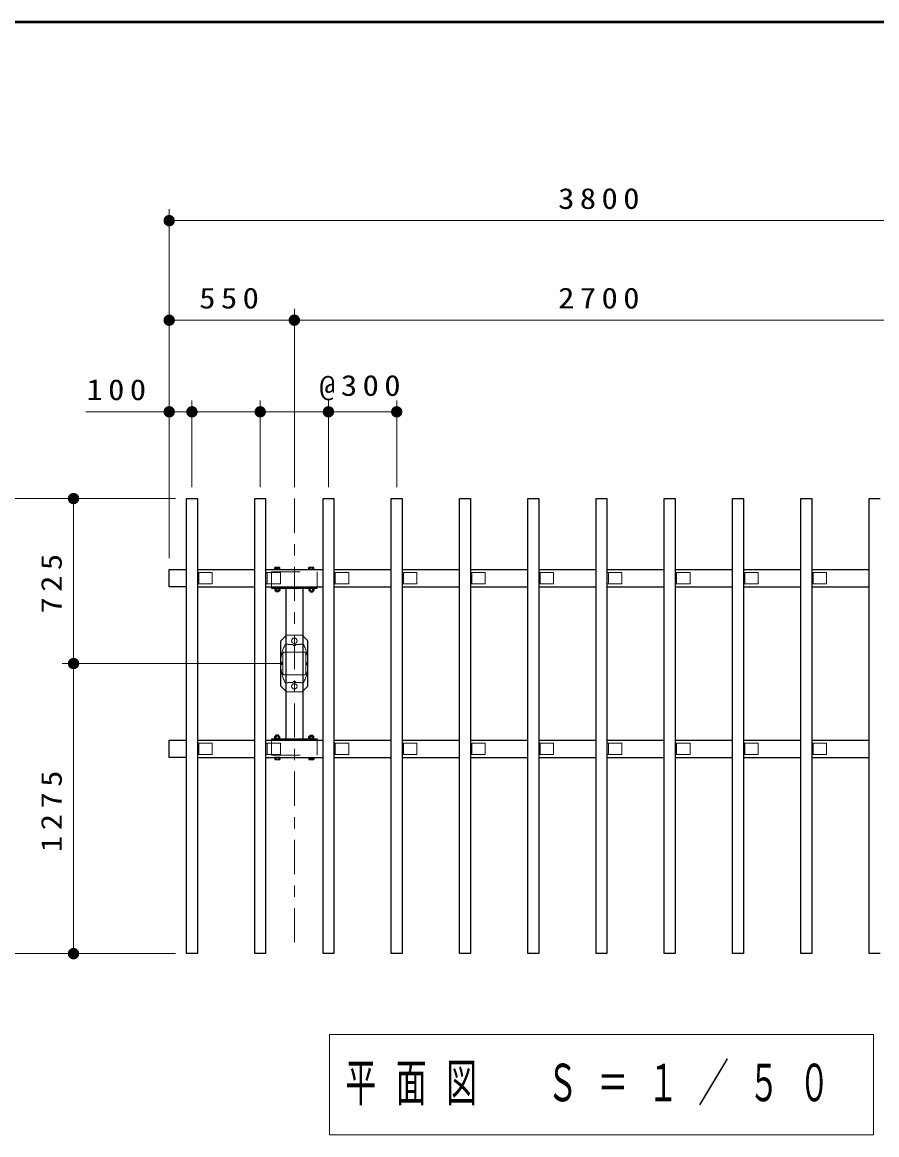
# Model space of a CAD drawing. Units: millimetres on the paper, with parts at other scales. Extents: x -385 to 0, y 0 to 267.
# Drawn here: x -322.1 to -247, y 169.2 to 267 of the extents above; entities that cross this region are included whole.
import ezdxf

# ---------------------------------------------------------------- set-up
doc = ezdxf.new("R2010")
doc.units = ezdxf.units.MM
doc.linetypes.add('USER1', pattern=[4.5, 2.5, -2])
doc.linetypes.add('USER2', pattern=[6, 3, -1, 1, -1])
doc.layers.add('LY_1', color=7, linetype='Continuous', lineweight=25)
doc.layers.add('LY_2', color=7, linetype='Continuous', lineweight=13)
doc.styles.add('ＭＳ ゴシック', font='')
doc.styles.get('ＭＳ ゴシック').set_extended_font_data('MS Gothic')

# ---------------------------------------------------------------- blocks, each defined once
blk = doc.blocks.new('filled_dot')
at = {"color": 0, "linetype": 'Continuous', "lineweight": -2, "const_width": 1.25}
blk.add_lwpolyline([(-0.625, 0, 1), (0.625, 0, 1)], format="xyb", close=True, dxfattribs=at)

msp = doc.modelspace()

# ---------------------------------------------------------------- linework, layer by layer
at = {"layer": 'LY_1', "lineweight": 13}
for p, q in [((-309.179, 219.89), (-309.179, 250.563)), ((-309.179, 249.563), (-233.179, 249.563)), ((-298.179, 226.14), (-298.179, 241.813)), ((-309.179, 240.813), (-298.179, 240.813)), ((-298.179, 240.813), (-244.179, 240.813)), ((-309.179, 219.89), (-309.179, 233.762)), ((-307.179, 226.14), (-307.179, 233.762)), ((-301.179, 226.14), (-301.179, 233.762)), ((-301.179, 226.14), (-301.179, 233.762)), ((-295.179, 226.14), (-295.179, 233.762)), ((-289.179, 226.14), (-289.179, 233.762)), ((-316.511, 232.762), (-307.179, 232.762)), ((-307.179, 232.762), (-301.179, 232.762)), ((-301.179, 232.762), (-295.179, 232.762)), ((-295.179, 232.762), (-289.179, 232.762)), ((-308.619, 225.14), (-328.587, 225.14)), ((-317.587, 210.64), (-317.587, 225.14)), ((-306.699, 218.64), (-305.399, 218.64)), ((-306.579, 218.64), (-306.579, 217.64)), ((-305.399, 218.64), (-305.399, 217.64)), ((-300.699, 218.64), (-299.399, 218.64)), ((-300.579, 218.64), (-300.579, 217.64)), ((-299.399, 218.64), (-299.399, 217.64)), ((-294.699, 218.64), (-293.399, 218.64)), ((-294.579, 218.64), (-294.579, 217.64)), ((-293.399, 218.64), (-293.399, 217.64)), ((-288.699, 218.64), (-287.399, 218.64)), ((-288.579, 218.64), (-288.579, 217.64)), ((-287.399, 218.64), (-287.399, 217.64)), ((-282.699, 218.64), (-281.399, 218.64)), ((-282.579, 218.64), (-282.579, 217.64)), ((-281.399, 218.64), (-281.399, 217.64)), ((-276.699, 218.64), (-275.399, 218.64)), ((-276.579, 218.64), (-276.579, 217.64)), ((-275.399, 218.64), (-275.399, 217.64)), ((-270.699, 218.64), (-269.399, 218.64)), ((-270.579, 218.64), (-270.579, 217.64)), ((-269.399, 218.64), (-269.399, 217.64)), ((-264.699, 218.64), (-263.399, 218.64)), ((-264.579, 218.64), (-264.579, 217.64)), ((-263.399, 218.64), (-263.399, 217.64)), ((-258.699, 218.64), (-257.399, 218.64)), ((-258.579, 218.64), (-258.579, 217.64)), ((-257.399, 218.64), (-257.399, 217.64)), ((-252.699, 218.64), (-251.399, 218.64)), ((-252.579, 218.64), (-252.579, 217.64)), ((-251.399, 218.64), (-251.399, 217.64)), ((-306.699, 217.64), (-305.399, 217.64)), ((-300.699, 217.64), (-299.399, 217.64)), ((-294.699, 217.64), (-293.399, 217.64)), ((-288.699, 217.64), (-287.399, 217.64)), ((-282.699, 217.64), (-281.399, 217.64)), ((-276.699, 217.64), (-275.399, 217.64)), ((-270.699, 217.64), (-269.399, 217.64)), ((-264.699, 217.64), (-263.399, 217.64)), ((-258.699, 217.64), (-257.399, 217.64)), ((-252.699, 217.64), (-251.399, 217.64)), ((-299.179, 210.64), (-318.587, 210.64)), ((-317.587, 185.14), (-317.587, 210.64)), ((-306.699, 203.64), (-305.399, 203.64)), ((-306.579, 203.64), (-306.579, 202.64)), ((-305.399, 203.64), (-305.399, 202.64)), ((-300.699, 203.64), (-299.399, 203.64)), ((-300.579, 203.64), (-300.579, 202.64)), ((-299.399, 203.64), (-299.399, 202.64)), ((-294.699, 203.64), (-293.399, 203.64)), ((-294.579, 203.64), (-294.579, 202.64)), ((-293.399, 203.64), (-293.399, 202.64)), ((-288.699, 203.64), (-287.399, 203.64)), ((-288.579, 203.64), (-288.579, 202.64)), ((-287.399, 203.64), (-287.399, 202.64)), ((-282.699, 203.64), (-281.399, 203.64)), ((-282.579, 203.64), (-282.579, 202.64)), ((-281.399, 203.64), (-281.399, 202.64)), ((-276.699, 203.64), (-275.399, 203.64)), ((-276.579, 203.64), (-276.579, 202.64)), ((-275.399, 203.64), (-275.399, 202.64)), ((-270.699, 203.64), (-269.399, 203.64)), ((-270.579, 203.64), (-270.579, 202.64)), ((-269.399, 203.64), (-269.399, 202.64)), ((-264.699, 203.64), (-263.399, 203.64)), ((-264.579, 203.64), (-264.579, 202.64)), ((-263.399, 203.64), (-263.399, 202.64)), ((-258.699, 203.64), (-257.399, 203.64)), ((-258.579, 203.64), (-258.579, 202.64)), ((-257.399, 203.64), (-257.399, 202.64)), ((-252.699, 203.64), (-251.399, 203.64)), ((-252.579, 203.64), (-252.579, 202.64)), ((-251.399, 203.64), (-251.399, 202.64)), ((-306.699, 202.64), (-305.399, 202.64)), ((-300.699, 202.64), (-299.399, 202.64)), ((-294.699, 202.64), (-293.399, 202.64)), ((-288.699, 202.64), (-287.399, 202.64)), ((-282.699, 202.64), (-281.399, 202.64)), ((-276.699, 202.64), (-275.399, 202.64)), ((-270.699, 202.64), (-269.399, 202.64)), ((-264.699, 202.64), (-263.399, 202.64)), ((-258.699, 202.64), (-257.399, 202.64)), ((-252.699, 202.64), (-251.399, 202.64)), ((-308.619, 185.14), (-328.587, 185.14)), ((-295.079, 178.024), (-295.079, 169.224)), ((-247.279, 178.024), (-295.079, 178.024)), ((-247.279, 169.224), (-247.279, 178.024)), ((-295.079, 169.224), (-247.279, 169.224))]:
    msp.add_line(p, q, dxfattribs=at)
at = {"layer": 'LY_1'}
for p, q in [((-307.659, 225.14), (-306.699, 225.14)), ((-307.659, 185.14), (-307.659, 225.14)), ((-306.699, 225.14), (-306.699, 185.14)), ((-301.659, 225.14), (-300.699, 225.14)), ((-301.659, 185.14), (-301.659, 225.14)), ((-300.699, 225.14), (-300.699, 185.14)), ((-295.659, 225.14), (-294.699, 225.14)), ((-295.659, 185.14), (-295.659, 225.14)), ((-294.699, 225.14), (-294.699, 185.14)), ((-289.659, 225.14), (-288.699, 225.14)), ((-289.659, 185.14), (-289.659, 225.14)), ((-288.699, 225.14), (-288.699, 185.14)), ((-283.659, 225.14), (-282.699, 225.14)), ((-283.659, 185.14), (-283.659, 225.14)), ((-282.699, 225.14), (-282.699, 185.14)), ((-277.659, 225.14), (-276.699, 225.14)), ((-277.659, 185.14), (-277.659, 225.14)), ((-276.699, 225.14), (-276.699, 185.14)), ((-271.659, 225.14), (-270.699, 225.14)), ((-271.659, 185.14), (-271.659, 225.14)), ((-270.699, 225.14), (-270.699, 185.14)), ((-265.659, 225.14), (-264.699, 225.14)), ((-265.659, 185.14), (-265.659, 225.14)), ((-264.699, 225.14), (-264.699, 185.14)), ((-259.659, 225.14), (-258.699, 225.14)), ((-259.659, 185.14), (-259.659, 225.14)), ((-258.699, 225.14), (-258.699, 185.14)), ((-253.659, 225.14), (-252.699, 225.14)), ((-253.659, 185.14), (-253.659, 225.14)), ((-252.699, 225.14), (-252.699, 185.14)), ((-247.659, 225.14), (-246.699, 225.14)), ((-247.659, 185.14), (-247.659, 225.14)), ((-299.898, 219.067), (-299.859, 219.09)), ((-299.898, 218.94), (-299.898, 219.067)), ((-299.859, 219.09), (-299.499, 219.09)), ((-299.788, 218.94), (-299.788, 219.067)), ((-299.569, 218.94), (-299.569, 219.067)), ((-299.459, 219.067), (-299.499, 219.09)), ((-299.459, 218.94), (-299.459, 219.067)), ((-296.898, 219.067), (-296.859, 219.09)), ((-296.898, 218.94), (-296.898, 219.067)), ((-296.499, 219.09), (-296.859, 219.09)), ((-296.788, 218.94), (-296.788, 219.067)), ((-296.569, 218.94), (-296.569, 219.067)), ((-296.459, 219.067), (-296.499, 219.09)), ((-296.459, 218.94), (-296.459, 219.067)), ((-309.179, 217.39), (-309.179, 218.89)), ((-309.179, 218.89), (-307.659, 218.89)), ((-306.699, 218.89), (-301.659, 218.89)), ((-300.699, 218.89), (-295.659, 218.89)), ((-299.919, 218.94), (-299.919, 218.89)), ((-299.439, 218.94), (-299.919, 218.94)), ((-299.439, 218.89), (-299.919, 218.89)), ((-299.439, 218.89), (-299.439, 218.94)), ((-296.919, 218.89), (-296.919, 218.94)), ((-296.919, 218.94), (-296.439, 218.94)), ((-296.919, 218.89), (-296.439, 218.89)), ((-296.439, 218.94), (-296.439, 218.89)), ((-294.699, 218.89), (-289.659, 218.89)), ((-288.699, 218.89), (-283.659, 218.89)), ((-282.699, 218.89), (-277.659, 218.89)), ((-276.699, 218.89), (-271.659, 218.89)), ((-270.699, 218.89), (-265.659, 218.89)), ((-264.699, 218.89), (-259.659, 218.89)), ((-258.699, 218.89), (-253.659, 218.89)), ((-252.699, 218.89), (-247.659, 218.89)), ((-307.659, 217.39), (-309.179, 217.39)), ((-306.699, 217.39), (-301.659, 217.39)), ((-300.699, 217.39), (-295.659, 217.39)), ((-300.179, 217.27), (-300.179, 217.39)), ((-300.179, 217.27), (-296.179, 217.27)), ((-299.919, 217.27), (-299.919, 217.22)), ((-299.919, 217.27), (-299.439, 217.27)), ((-299.919, 217.22), (-299.439, 217.22)), ((-299.898, 217.22), (-299.898, 217.043)), ((-299.898, 217.22), (-299.459, 217.22)), ((-299.788, 217.22), (-299.788, 217.043)), ((-299.569, 217.22), (-299.569, 217.043)), ((-299.459, 217.22), (-299.459, 217.043)), ((-299.439, 217.22), (-299.439, 217.27)), ((-298.929, 217.27), (-298.929, 204.01)), ((-297.429, 217.27), (-297.429, 204.01)), ((-296.919, 217.22), (-296.919, 217.27)), ((-296.439, 217.27), (-296.919, 217.27)), ((-296.439, 217.22), (-296.919, 217.22)), ((-296.898, 217.22), (-296.898, 217.043)), ((-296.459, 217.22), (-296.898, 217.22)), ((-296.788, 217.22), (-296.788, 217.043)), ((-296.569, 217.22), (-296.569, 217.043)), ((-296.459, 217.22), (-296.459, 217.043)), ((-296.439, 217.27), (-296.439, 217.22)), ((-296.179, 217.27), (-296.179, 217.39)), ((-294.699, 217.39), (-289.659, 217.39)), ((-288.699, 217.39), (-283.659, 217.39)), ((-282.699, 217.39), (-277.659, 217.39)), ((-276.699, 217.39), (-271.659, 217.39)), ((-270.699, 217.39), (-265.659, 217.39)), ((-264.699, 217.39), (-259.659, 217.39)), ((-258.699, 217.39), (-253.659, 217.39)), ((-252.699, 217.39), (-247.659, 217.39)), ((-299.898, 217.043), (-299.859, 217.02)), ((-299.499, 217.02), (-299.859, 217.02)), ((-299.799, 217.02), (-299.799, 216.94)), ((-299.559, 216.94), (-299.799, 216.94)), ((-299.559, 217.02), (-299.559, 216.94)), ((-299.459, 217.043), (-299.499, 217.02)), ((-296.898, 217.043), (-296.859, 217.02)), ((-296.859, 217.02), (-296.499, 217.02)), ((-296.799, 217.02), (-296.799, 216.94)), ((-296.799, 216.94), (-296.559, 216.94)), ((-296.559, 217.02), (-296.559, 216.94)), ((-296.459, 217.043), (-296.499, 217.02)), ((-298.879, 213.14), (-299.379, 212.64)), ((-299.379, 208.64), (-299.379, 212.64)), ((-296.979, 212.64), (-297.479, 213.14)), ((-296.979, 208.64), (-296.979, 212.64)), ((-298.879, 208.14), (-299.379, 208.64)), ((-296.979, 208.64), (-297.479, 208.14)), ((-309.179, 203.89), (-307.659, 203.89)), ((-309.179, 202.39), (-309.179, 203.89)), ((-306.699, 203.89), (-301.659, 203.89)), ((-300.699, 203.89), (-295.659, 203.89)), ((-300.179, 204.01), (-300.179, 203.89)), ((-300.179, 204.01), (-296.179, 204.01)), ((-299.919, 204.01), (-299.919, 204.06)), ((-299.919, 204.06), (-299.439, 204.06)), ((-299.919, 204.01), (-299.439, 204.01)), ((-299.898, 204.237), (-299.859, 204.26)), ((-299.898, 204.06), (-299.898, 204.237)), ((-299.898, 204.06), (-299.459, 204.06)), ((-299.499, 204.26), (-299.859, 204.26)), ((-299.799, 204.26), (-299.799, 204.34)), ((-299.559, 204.34), (-299.799, 204.34)), ((-299.788, 204.06), (-299.788, 204.237)), ((-299.569, 204.06), (-299.569, 204.237)), ((-299.559, 204.26), (-299.559, 204.34)), ((-299.459, 204.237), (-299.499, 204.26)), ((-299.459, 204.06), (-299.459, 204.237)), ((-299.439, 204.06), (-299.439, 204.01)), ((-296.919, 204.06), (-296.919, 204.01)), ((-296.439, 204.06), (-296.919, 204.06)), ((-296.439, 204.01), (-296.919, 204.01)), ((-296.898, 204.237), (-296.859, 204.26)), ((-296.898, 204.06), (-296.898, 204.237)), ((-296.459, 204.06), (-296.898, 204.06)), ((-296.859, 204.26), (-296.499, 204.26)), ((-296.799, 204.26), (-296.799, 204.34)), ((-296.799, 204.34), (-296.559, 204.34)), ((-296.788, 204.06), (-296.788, 204.237)), ((-296.569, 204.06), (-296.569, 204.237)), ((-296.559, 204.26), (-296.559, 204.34)), ((-296.459, 204.237), (-296.499, 204.26)), ((-296.459, 204.06), (-296.459, 204.237)), ((-296.439, 204.01), (-296.439, 204.06)), ((-296.179, 204.01), (-296.179, 203.89)), ((-294.699, 203.89), (-289.659, 203.89)), ((-288.699, 203.89), (-283.659, 203.89)), ((-282.699, 203.89), (-277.659, 203.89)), ((-276.699, 203.89), (-271.659, 203.89)), ((-270.699, 203.89), (-265.659, 203.89)), ((-264.699, 203.89), (-259.659, 203.89)), ((-258.699, 203.89), (-253.659, 203.89)), ((-252.699, 203.89), (-247.659, 203.89)), ((-307.659, 202.39), (-309.179, 202.39)), ((-306.699, 202.39), (-301.659, 202.39)), ((-300.699, 202.39), (-295.659, 202.39)), ((-299.919, 202.34), (-299.919, 202.39)), ((-299.439, 202.39), (-299.919, 202.39)), ((-299.439, 202.34), (-299.919, 202.34)), ((-299.898, 202.34), (-299.898, 202.213)), ((-299.898, 202.213), (-299.859, 202.19)), ((-299.859, 202.19), (-299.499, 202.19)), ((-299.788, 202.34), (-299.788, 202.213)), ((-299.569, 202.34), (-299.569, 202.213)), ((-299.459, 202.213), (-299.499, 202.19)), ((-299.459, 202.34), (-299.459, 202.213)), ((-299.439, 202.39), (-299.439, 202.34)), ((-296.919, 202.39), (-296.919, 202.34)), ((-296.919, 202.39), (-296.439, 202.39)), ((-296.919, 202.34), (-296.439, 202.34)), ((-296.898, 202.34), (-296.898, 202.213)), ((-296.898, 202.213), (-296.859, 202.19)), ((-296.499, 202.19), (-296.859, 202.19)), ((-296.788, 202.34), (-296.788, 202.213)), ((-296.569, 202.34), (-296.569, 202.213)), ((-296.459, 202.213), (-296.499, 202.19)), ((-296.459, 202.34), (-296.459, 202.213)), ((-296.439, 202.34), (-296.439, 202.39)), ((-294.699, 202.39), (-289.659, 202.39)), ((-288.699, 202.39), (-283.659, 202.39)), ((-282.699, 202.39), (-277.659, 202.39)), ((-276.699, 202.39), (-271.659, 202.39)), ((-270.699, 202.39), (-265.659, 202.39)), ((-264.699, 202.39), (-259.659, 202.39)), ((-258.699, 202.39), (-253.659, 202.39)), ((-252.699, 202.39), (-247.659, 202.39)), ((-306.699, 185.14), (-307.659, 185.14)), ((-300.699, 185.14), (-301.659, 185.14)), ((-294.699, 185.14), (-295.659, 185.14)), ((-288.699, 185.14), (-289.659, 185.14)), ((-282.699, 185.14), (-283.659, 185.14)), ((-276.699, 185.14), (-277.659, 185.14)), ((-270.699, 185.14), (-271.659, 185.14)), ((-264.699, 185.14), (-265.659, 185.14)), ((-258.699, 185.14), (-259.659, 185.14)), ((-252.699, 185.14), (-253.659, 185.14)), ((-246.699, 185.14), (-247.659, 185.14))]:
    msp.add_line(p, q, dxfattribs=at)
at = {"layer": 'LY_1', "linetype": 'USER2', "lineweight": 13}
msp.add_line((-298.179, 225.14), (-298.179, 185.14), dxfattribs=at)
at = {"layer": 'LY_1', "linetype": 'USER1', "lineweight": 13}
for p, q in [((-300.179, 218.69), (-296.179, 218.69)), ((-300.179, 217.39), (-300.179, 218.69)), ((-296.179, 217.39), (-296.179, 218.69)), ((-298.916, 212.34), (-298.753, 212.34)), ((-298.879, 213.14), (-297.479, 213.14)), ((-298.733, 212.32), (-298.319, 212.32)), ((-298.279, 212.28), (-298.279, 212.22)), ((-298.079, 212.22), (-298.279, 212.22)), ((-298.079, 212.28), (-298.079, 212.22)), ((-297.625, 212.32), (-298.039, 212.32)), ((-297.441, 212.34), (-297.605, 212.34)), ((-299.179, 209.76), (-299.179, 211.52)), ((-299.059, 211.64), (-298.929, 211.64)), ((-298.929, 211.64), (-297.429, 211.64)), ((-297.429, 211.64), (-297.299, 211.64)), ((-297.179, 209.76), (-297.179, 211.52)), ((-299.336, 210.54), (-299.279, 210.54)), ((-299.309, 210.76), (-299.335, 210.76)), ((-299.279, 210.766), (-299.309, 210.766)), ((-299.309, 210.766), (-299.309, 210.76)), ((-299.279, 210.766), (-299.279, 210.54)), ((-297.079, 210.514), (-297.079, 210.74)), ((-297.021, 210.74), (-297.079, 210.74)), ((-297.079, 210.514), (-297.049, 210.514)), ((-297.049, 210.514), (-297.049, 210.52)), ((-297.049, 210.52), (-297.022, 210.52)), ((-299.059, 209.64), (-298.929, 209.64)), ((-298.929, 209.64), (-297.429, 209.64)), ((-297.429, 209.64), (-297.299, 209.64)), ((-298.916, 208.94), (-298.753, 208.94)), ((-298.733, 208.96), (-298.319, 208.96)), ((-298.279, 209.06), (-298.079, 209.06)), ((-298.279, 209), (-298.279, 209.06)), ((-298.079, 209), (-298.079, 209.06)), ((-297.625, 208.96), (-298.039, 208.96)), ((-297.441, 208.94), (-297.605, 208.94)), ((-298.879, 208.14), (-297.479, 208.14)), ((-300.179, 203.89), (-300.179, 202.59)), ((-296.179, 203.89), (-296.179, 202.59)), ((-300.179, 202.59), (-296.179, 202.59))]:
    msp.add_line(p, q, dxfattribs=at)
at = {"layer": 'LY_1', "lineweight": 13}
for centre in [(-298.179, 212.64), (-298.179, 208.64)]:
    msp.add_circle(centre, 0.24, dxfattribs=at)
at = {"layer": 'LY_1'}
for centre, radius, start, end in [((-299.843, 218.972), 0.11, 60.00001, 119.99999), ((-299.679, 218.814), 0.276, 66.57346, 113.42654), ((-299.514, 218.972), 0.11, 60.00001, 119.99999), ((-296.843, 218.972), 0.11, 60.00001, 119.99999), ((-296.679, 218.814), 0.276, 66.57346, 113.42654), ((-296.514, 218.972), 0.11, 60.00001, 119.99999), ((-299.843, 217.123), 0.0971, 235.61587, 304.38414), ((-299.679, 217.389), 0.363, 252.41211, 287.58789), ((-299.514, 217.123), 0.0971, 235.61587, 304.38414), ((-296.843, 217.123), 0.0971, 235.61587, 304.38414), ((-296.679, 217.389), 0.363, 252.41211, 287.58789), ((-296.514, 217.123), 0.0971, 235.61587, 304.38414), ((-299.843, 204.157), 0.0971, 55.61586, 124.38414), ((-299.679, 203.891), 0.363, 72.41211, 107.58789), ((-299.514, 204.157), 0.0971, 55.61586, 124.38414), ((-296.843, 204.157), 0.0971, 55.61586, 124.38414), ((-296.679, 203.891), 0.363, 72.41211, 107.58789), ((-296.514, 204.157), 0.0971, 55.61586, 124.38414), ((-299.843, 202.308), 0.11, 240.00001, 299.99999), ((-299.679, 202.466), 0.276, 246.57346, 293.42654), ((-299.514, 202.308), 0.11, 240.00001, 299.99999), ((-296.843, 202.308), 0.11, 240.00001, 299.99999), ((-296.679, 202.466), 0.276, 246.57346, 293.42654), ((-296.514, 202.308), 0.11, 240.00001, 299.99999)]:
    msp.add_arc(centre, radius, start, end, dxfattribs=at)
at = {"layer": 'LY_1', "linetype": 'USER1', "lineweight": 13}
for centre, radius, start, end in [((-295.566, 210.64), 3.812, 154.47045, 177.56923), ((-298.916, 212.24), 0.1, 89.99999, 154.47045), ((-298.753, 212.32), 0.02, 0, 89.99999), ((-298.319, 212.28), 0.04, 0, 90.00001), ((-298.039, 212.28), 0.04, 89.99999, 180), ((-297.605, 212.32), 0.02, 90.00001, 180), ((-297.441, 212.24), 0.1, 25.52955, 90.00001), ((-300.791, 210.64), 3.812, 2.12677, 25.52955), ((-299.059, 211.52), 0.12, 90, 180), ((-297.299, 211.52), 0.12, 360, 90), ((-299.336, 210.5), 0.04, 90, 182.12677), ((-295.566, 210.64), 3.812, 182.12677, 205.52955), ((-299.335, 210.8), 0.04, 177.56923, 270), ((-300.791, 210.64), 3.812, 334.47045, 357.56923), ((-297.022, 210.48), 0.04, 357.56923, 90), ((-297.021, 210.78), 0.04, 270, 2.12677), ((-299.059, 209.76), 0.12, 180, 270), ((-297.299, 209.76), 0.12, 269.99999, 0), ((-298.916, 209.04), 0.1, 205.52955, 270), ((-298.753, 208.96), 0.02, 270.00001, 360), ((-298.319, 209), 0.04, 269.99999, 0), ((-298.039, 209), 0.04, 180, 270), ((-297.605, 208.96), 0.02, 180, 269.99999), ((-297.441, 209.04), 0.1, 269.99999, 334.47045)]:
    msp.add_arc(centre, radius, start, end, dxfattribs=at)
at = {"layer": 'LY_2', "lineweight": 50}
msp.add_line((0, 267), (-385, 267), dxfattribs=at)

# ---------------------------------------------------------------- block references
at = {"layer": 'LY_1', "lineweight": 13, "xscale": 0.4, "yscale": 0.4}
for p in [(-309.179, 249.563), (-309.179, 240.813), (-298.179, 240.813), (-309.179, 232.762), (-307.179, 232.762), (-301.179, 232.762), (-295.179, 232.762)]:
    msp.add_blockref('filled_dot', p, dxfattribs=at)
for p, rotation in [((-298.179, 240.813), 180), ((-307.179, 232.762), 180), ((-301.179, 232.762), 180), ((-295.179, 232.762), 180), ((-289.179, 232.762), 180), ((-317.587, 225.14), 270), ((-317.587, 210.64), 270), ((-317.587, 210.64), 90), ((-317.587, 185.14), 90)]:
    msp.add_blockref('filled_dot', p, dxfattribs=dict(at, rotation=rotation))

# ---------------------------------------------------------------- texts
at = {"layer": 'LY_1', "style": 'ＭＳ ゴシック'}
for s, insert, char_height, attachment_point in [('\\T1.33;\\W1.15;3800', (-271.179, 250.563), 1.833, 8), ('\\T1.33;\\W1.15;550', (-303.679, 241.813), 1.833, 8), ('\\T1.33;\\W1.15;2700', (-271.179, 241.813), 1.833, 8), ('\\T1.33;\\W1.15;@300', (-292.179, 233.762), 1.833, 8), ('\\T1.33;\\W1.15;100', (-313.594, 233.762), 1.833, 8), ('\\T1.64;\\W0.6;平面図\u3000Ｓ＝１／５０', (-293.679, 173.624), 3.299, 4)]:
    msp.add_mtext(s, dxfattribs=dict(at, insert=insert, char_height=char_height, attachment_point=attachment_point))
at = {"layer": 'LY_1', "char_height": 1.833, "attachment_point": 8, "rotation": 90, "style": 'ＭＳ ゴシック'}
for s, insert in [('\\T1.33;\\W1.15;725', (-318.587, 217.89)), ('\\T1.33;\\W1.15;1275', (-318.587, 197.89))]:
    msp.add_mtext(s, dxfattribs=dict(at, insert=insert))

doc.saveas('drawing.dxf')
